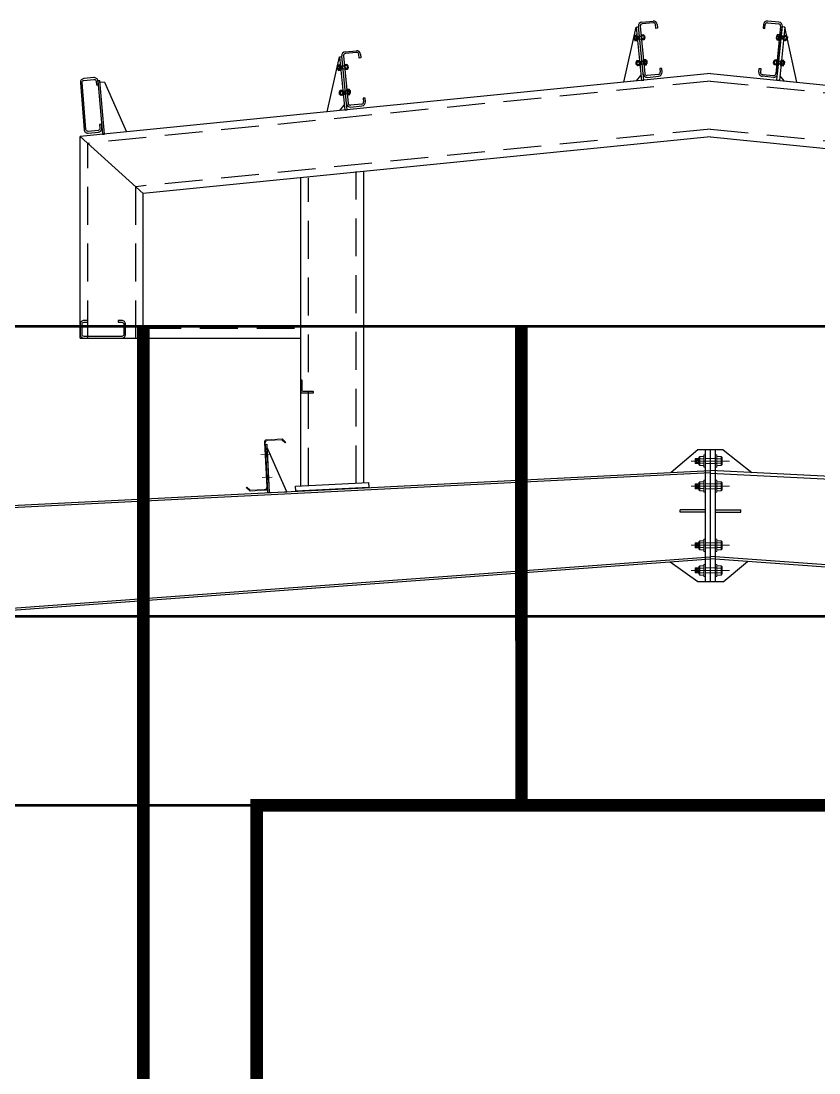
# Model space of a CAD drawing. Extents: x -33967 to 1773478, y -1022458 to -784650.
# Drawn here: x 1546476 to 1549641, y -996760 to -992588 of the extents above; entities that cross this region are included whole.
import ezdxf

# ---------------------------------------------------------------- set-up
doc = ezdxf.new("R2010")
doc.units = 0
doc.header["$LTSCALE"] = 1000
doc.header["$MEASUREMENT"] = 0
doc.linetypes.add('ACAD_ISO02W100', pattern=[15, 12, -3])
doc.linetypes.add('DASHED', pattern=[0.75, 0.5, -0.25])
for name, color, linetype, lineweight in [('6', 253, 'Continuous', 13), ('檩条', 30, 'Continuous', 5), ('螺栓', 15, 'Continuous', 18)]:
    doc.layers.add(name, color=color, linetype=linetype, lineweight=lineweight)
for name, color, linetype in [('BOLT', 251, 'Continuous'), ('G L', 150, 'Continuous'), ('GL', 150, 'Continuous'), ('LT', 27, 'Continuous'), ('Prof', 2, 'Continuous'), ('PZ', 202, 'Continuous'), ('SPACE', 7, 'Continuous'), ('型钢', 6, 'Continuous'), ('檩托板', 7, 'Continuous')]:
    doc.layers.add(name, color=color, linetype=linetype)
pattern_1 = [(84.2751895, (1477656.803, -1159149.347), (6.3385477, -0.63544338), []), (84.2751895, (1477659.972, -1159149.6646), (6.3385477, -0.63544338), [3.18515994, -1.59257997])]
pattern_2 = [(84.2751895, (1477656.803, -1159149.347), (6.3385477, -0.63544338), []), (84.2751895, (1477659.972, -1159149.6646), (6.3385477, -0.63544338), [3.18515994, -1.59257997])]
pattern_3 = [(84.2751895, (1477646.828, -1159248.848), (6.3385477, -0.63544338), []), (84.2751895, (1477649.997, -1159249.166), (6.3385477, -0.63544338), [3.18515994, -1.59257997])]
pattern_4 = [(84.2751895, (1477646.828, -1159248.848), (6.3385477, -0.63544338), []), (84.2751895, (1477649.997, -1159249.166), (6.3385477, -0.63544338), [3.18515994, -1.59257997])]
pattern_5 = [(264.2751895, (1511873.59, -817781.5245), (6.3385477, -0.63544338), []), (264.2751895, (1511876.759, -817781.842), (6.3385477, -0.63544338), [3.18515994, -1.59257997])]
pattern_6 = [(264.2751895, (1511873.59, -817781.5245), (6.3385477, -0.63544338), []), (264.2751895, (1511876.759, -817781.842), (6.3385477, -0.63544338), [3.18515994, -1.59257997])]
pattern_7 = [(264.2751895, (1511863.6147, -817881.026), (6.3385477, -0.63544338), []), (264.2751895, (1511866.784, -817881.3435), (6.3385477, -0.63544338), [3.18515994, -1.59257997])]
pattern_8 = [(264.2751895, (1511863.6147, -817881.026), (6.3385477, -0.63544338), []), (264.2751895, (1511866.784, -817881.3435), (6.3385477, -0.63544338), [3.18515994, -1.59257997])]
pattern_9 = [(84.2751895, (1477656.803, -1159149.347), (6.3385477, -0.63544338), []), (84.2751895, (1477659.972, -1159149.6646), (6.3385477, -0.63544338), [3.18515994, -1.59257997])]
pattern_10 = [(84.2751895, (1477656.803, -1159149.347), (6.3385477, -0.63544338), []), (84.2751895, (1477659.972, -1159149.6646), (6.3385477, -0.63544338), [3.18515994, -1.59257997])]
pattern_11 = [(84.2751895, (1477646.828, -1159248.848), (6.3385477, -0.63544338), []), (84.2751895, (1477649.997, -1159249.166), (6.3385477, -0.63544338), [3.18515994, -1.59257997])]
pattern_12 = [(84.2751895, (1477646.828, -1159248.848), (6.3385477, -0.63544338), []), (84.2751895, (1477649.997, -1159249.166), (6.3385477, -0.63544338), [3.18515994, -1.59257997])]
pattern_13 = [(264.2751895, (1511873.59, -817781.5245), (6.3385477, -0.63544338), []), (264.2751895, (1511876.759, -817781.842), (6.3385477, -0.63544338), [3.18515994, -1.59257997])]
pattern_14 = [(264.2751895, (1511873.59, -817781.5245), (6.3385477, -0.63544338), []), (264.2751895, (1511876.759, -817781.842), (6.3385477, -0.63544338), [3.18515994, -1.59257997])]
pattern_15 = [(264.2751895, (1511863.6147, -817881.026), (6.3385477, -0.63544338), []), (264.2751895, (1511866.784, -817881.3435), (6.3385477, -0.63544338), [3.18515994, -1.59257997])]
pattern_16 = [(264.2751895, (1511863.6147, -817881.026), (6.3385477, -0.63544338), []), (264.2751895, (1511866.784, -817881.3435), (6.3385477, -0.63544338), [3.18515994, -1.59257997])]

# ---------------------------------------------------------------- blocks, each defined once
blk = doc.blocks.new('LT')
at = {"layer": '檩托板', "elevation": 0.3}
for points in [[(1356481.7, 98209.6), (1356487.7, 98210), (1356497.9, 98018.2), (1356491.9, 98017.9)], [(1356488.2, 98200), (1356497.9, 98018.2), (1356567.8, 98021.9)]]:
    blk.add_lwpolyline(points, close=True, dxfattribs=at)
at = {"layer": '檩条', "color": 1, "linetype": 'Continuous'}
for p, q in [((1356503.9, 98171, -1.7), (1356464.1, 98168.9, -1.7)), ((1356508.8, 98079.6, -1.7), (1356468.9, 98077.5, -1.7))]:
    blk.add_line(p, q, dxfattribs=at)
at = {"layer": '檩条', "elevation": -1.7}
blk.add_lwpolyline([(1356481.4, 98214.6, -0.414214), (1356490.9, 98225.1), (1356546.6, 98228.1), (1356560.7, 98215.4), (1356562.7, 98217.6), (1356547.7, 98231.2), (1356487.7, 98228, 0.414214), (1356478.3, 98217.5), (1356487.7, 98040.7, -0.414214), (1356478.2, 98030.2), (1356422.6, 98027.2), (1356408.4, 98040), (1356406.4, 98037.7), (1356421.5, 98024.2), (1356481.4, 98027.4, 0.414214), (1356490.9, 98037.9), (1356481.4, 98214.6)], format="xyb", dxfattribs=at)
at = {"layer": '檩条', "color": 1, "linetype": 'Continuous'}
for points in [[(1356481.5, 98157.6, -1.7), (1356480.2, 98182, -1.7), (1356490.5, 98158, -1.7), (1356489.2, 98182.5, -1.7)], [(1356485, 98090.6, -1.7), (1356486.3, 98066.2, -1.7), (1356494, 98091.1, -1.7), (1356495.3, 98066.7, -1.7)]]:
    blk.add_solid(points, dxfattribs=at)

msp = doc.modelspace()

# ---------------------------------------------------------------- hatches: boundary and pattern name
at = {"layer": '螺栓'}
h = msp.add_hatch(dxfattribs=at)
h.set_pattern_fill('BRASS', color=8, scale=1.0032, angle=90, style=0)
h.set_pattern_definition(pattern_1)
h.paths.add_polyline_path([(1549164.4, -994323), (1549150.6, -994323), (1549150.6, -994343.1), (1549164.4, -994343.1)])
h = msp.add_hatch(dxfattribs=at)
h.set_pattern_fill('BRASS', color=8, scale=1.0032, angle=90, style=0)
h.set_pattern_definition(pattern_2)
h.paths.add_polyline_path([(1549164.4, -994323), (1549150.6, -994323), (1549150.6, -994343.1), (1549164.4, -994343.1)])
h = msp.add_hatch(dxfattribs=at)
h.set_pattern_fill('BRASS', color=8, scale=1.0032, angle=90, style=0)
h.set_pattern_definition(pattern_1)
h.paths.add_polyline_path([(1549164.4, -994323), (1549150.6, -994323), (1549150.6, -994343.1), (1549164.4, -994343.1)])
h = msp.add_hatch(dxfattribs=at)
h.set_pattern_fill('BRASS', color=8, scale=1.0032, angle=90, style=0)
h.set_pattern_definition(pattern_2)
h.paths.add_polyline_path([(1549164.4, -994323), (1549150.6, -994323), (1549150.6, -994343.1), (1549164.4, -994343.1)])
h = msp.add_hatch(dxfattribs=at)
h.set_pattern_fill('BRASS', color=8, scale=1.0032, angle=90, style=0)
h.set_pattern_definition(pattern_9)
h.paths.add_polyline_path([(1549164.4, -994323), (1549150.6, -994323), (1549150.6, -994343.1), (1549164.4, -994343.1)])
h = msp.add_hatch(dxfattribs=at)
h.set_pattern_fill('BRASS', color=8, scale=1.0032, angle=90, style=0)
h.set_pattern_definition(pattern_10)
h.paths.add_polyline_path([(1549164.4, -994323), (1549150.6, -994323), (1549150.6, -994343.1), (1549164.4, -994343.1)])
h = msp.add_hatch(dxfattribs=at)
h.set_pattern_fill('BRASS', color=8, scale=1.0032, angle=90, style=0)
h.set_pattern_definition(pattern_9)
h.paths.add_polyline_path([(1549164.4, -994323), (1549150.6, -994323), (1549150.6, -994343.1), (1549164.4, -994343.1)])
h = msp.add_hatch(dxfattribs=at)
h.set_pattern_fill('BRASS', color=8, scale=1.0032, angle=90, style=0)
h.set_pattern_definition(pattern_10)
h.paths.add_polyline_path([(1549164.4, -994323), (1549150.6, -994323), (1549150.6, -994343.1), (1549164.4, -994343.1)])
h = msp.add_hatch(dxfattribs=at)
h.set_pattern_fill('BRASS', color=8, scale=1.0032, angle=90, style=0)
h.set_pattern_definition(pattern_3)
h.paths.add_polyline_path([(1549164.4, -994423), (1549150.6, -994423), (1549150.6, -994443.1), (1549164.4, -994443.1)])
h = msp.add_hatch(dxfattribs=at)
h.set_pattern_fill('BRASS', color=8, scale=1.0032, angle=90, style=0)
h.set_pattern_definition(pattern_4)
h.paths.add_polyline_path([(1549164.4, -994423), (1549150.6, -994423), (1549150.6, -994443.1), (1549164.4, -994443.1)])
h = msp.add_hatch(dxfattribs=at)
h.set_pattern_fill('BRASS', color=8, scale=1.0032, angle=90, style=0)
h.set_pattern_definition(pattern_3)
h.paths.add_polyline_path([(1549164.4, -994423), (1549150.6, -994423), (1549150.6, -994443.1), (1549164.4, -994443.1)])
h = msp.add_hatch(dxfattribs=at)
h.set_pattern_fill('BRASS', color=8, scale=1.0032, angle=90, style=0)
h.set_pattern_definition(pattern_4)
h.paths.add_polyline_path([(1549164.4, -994423), (1549150.6, -994423), (1549150.6, -994443.1), (1549164.4, -994443.1)])
h = msp.add_hatch(dxfattribs=at)
h.set_pattern_fill('BRASS', color=8, scale=1.0032, angle=90, style=0)
h.set_pattern_definition(pattern_11)
h.paths.add_polyline_path([(1549164.4, -994423), (1549150.6, -994423), (1549150.6, -994443.1), (1549164.4, -994443.1)])
h = msp.add_hatch(dxfattribs=at)
h.set_pattern_fill('BRASS', color=8, scale=1.0032, angle=90, style=0)
h.set_pattern_definition(pattern_12)
h.paths.add_polyline_path([(1549164.4, -994423), (1549150.6, -994423), (1549150.6, -994443.1), (1549164.4, -994443.1)])
h = msp.add_hatch(dxfattribs=at)
h.set_pattern_fill('BRASS', color=8, scale=1.0032, angle=90, style=0)
h.set_pattern_definition(pattern_11)
h.paths.add_polyline_path([(1549164.4, -994423), (1549150.6, -994423), (1549150.6, -994443.1), (1549164.4, -994443.1)])
h = msp.add_hatch(dxfattribs=at)
h.set_pattern_fill('BRASS', color=8, scale=1.0032, angle=90, style=0)
h.set_pattern_definition(pattern_12)
h.paths.add_polyline_path([(1549164.4, -994423), (1549150.6, -994423), (1549150.6, -994443.1), (1549164.4, -994443.1)])
h = msp.add_hatch(dxfattribs=at)
h.set_pattern_fill('BRASS', color=8, scale=1.0032, angle=90, style=0)
h.set_pattern_definition(pattern_5)
h.paths.add_polyline_path([(1549164.4, -994677.2), (1549150.6, -994677.2), (1549150.6, -994657.2), (1549164.4, -994657.2)])
h = msp.add_hatch(dxfattribs=at)
h.set_pattern_fill('BRASS', color=8, scale=1.0032, angle=90, style=0)
h.set_pattern_definition(pattern_6)
h.paths.add_polyline_path([(1549164.4, -994677.2), (1549150.6, -994677.2), (1549150.6, -994657.2), (1549164.4, -994657.2)])
h = msp.add_hatch(dxfattribs=at)
h.set_pattern_fill('BRASS', color=8, scale=1.0032, angle=90, style=0)
h.set_pattern_definition(pattern_5)
h.paths.add_polyline_path([(1549164.4, -994677.2), (1549150.6, -994677.2), (1549150.6, -994657.2), (1549164.4, -994657.2)])
h = msp.add_hatch(dxfattribs=at)
h.set_pattern_fill('BRASS', color=8, scale=1.0032, angle=90, style=0)
h.set_pattern_definition(pattern_6)
h.paths.add_polyline_path([(1549164.4, -994677.2), (1549150.6, -994677.2), (1549150.6, -994657.2), (1549164.4, -994657.2)])
h = msp.add_hatch(dxfattribs=at)
h.set_pattern_fill('BRASS', color=8, scale=1.0032, angle=90, style=0)
h.set_pattern_definition(pattern_13)
h.paths.add_polyline_path([(1549164.4, -994677.2), (1549150.6, -994677.2), (1549150.6, -994657.2), (1549164.4, -994657.2)])
h = msp.add_hatch(dxfattribs=at)
h.set_pattern_fill('BRASS', color=8, scale=1.0032, angle=90, style=0)
h.set_pattern_definition(pattern_14)
h.paths.add_polyline_path([(1549164.4, -994677.2), (1549150.6, -994677.2), (1549150.6, -994657.2), (1549164.4, -994657.2)])
h = msp.add_hatch(dxfattribs=at)
h.set_pattern_fill('BRASS', color=8, scale=1.0032, angle=90, style=0)
h.set_pattern_definition(pattern_13)
h.paths.add_polyline_path([(1549164.4, -994677.2), (1549150.6, -994677.2), (1549150.6, -994657.2), (1549164.4, -994657.2)])
h = msp.add_hatch(dxfattribs=at)
h.set_pattern_fill('BRASS', color=8, scale=1.0032, angle=90, style=0)
h.set_pattern_definition(pattern_14)
h.paths.add_polyline_path([(1549164.4, -994677.2), (1549150.6, -994677.2), (1549150.6, -994657.2), (1549164.4, -994657.2)])
h = msp.add_hatch(dxfattribs=at)
h.set_pattern_fill('BRASS', color=8, scale=1.0032, angle=90, style=0)
h.set_pattern_definition(pattern_7)
h.paths.add_polyline_path([(1549164.4, -994777.2), (1549150.6, -994777.2), (1549150.6, -994757.2), (1549164.4, -994757.2)])
h = msp.add_hatch(dxfattribs=at)
h.set_pattern_fill('BRASS', color=8, scale=1.0032, angle=90, style=0)
h.set_pattern_definition(pattern_8)
h.paths.add_polyline_path([(1549164.4, -994777.2), (1549150.6, -994777.2), (1549150.6, -994757.2), (1549164.4, -994757.2)])
h = msp.add_hatch(dxfattribs=at)
h.set_pattern_fill('BRASS', color=8, scale=1.0032, angle=90, style=0)
h.set_pattern_definition(pattern_7)
h.paths.add_polyline_path([(1549164.4, -994777.2), (1549150.6, -994777.2), (1549150.6, -994757.2), (1549164.4, -994757.2)])
h = msp.add_hatch(dxfattribs=at)
h.set_pattern_fill('BRASS', color=8, scale=1.0032, angle=90, style=0)
h.set_pattern_definition(pattern_8)
h.paths.add_polyline_path([(1549164.4, -994777.2), (1549150.6, -994777.2), (1549150.6, -994757.2), (1549164.4, -994757.2)])
h = msp.add_hatch(dxfattribs=at)
h.set_pattern_fill('BRASS', color=8, scale=1.0032, angle=90, style=0)
h.set_pattern_definition(pattern_15)
h.paths.add_polyline_path([(1549164.4, -994777.2), (1549150.6, -994777.2), (1549150.6, -994757.2), (1549164.4, -994757.2)])
h = msp.add_hatch(dxfattribs=at)
h.set_pattern_fill('BRASS', color=8, scale=1.0032, angle=90, style=0)
h.set_pattern_definition(pattern_16)
h.paths.add_polyline_path([(1549164.4, -994777.2), (1549150.6, -994777.2), (1549150.6, -994757.2), (1549164.4, -994757.2)])
h = msp.add_hatch(dxfattribs=at)
h.set_pattern_fill('BRASS', color=8, scale=1.0032, angle=90, style=0)
h.set_pattern_definition(pattern_15)
h.paths.add_polyline_path([(1549164.4, -994777.2), (1549150.6, -994777.2), (1549150.6, -994757.2), (1549164.4, -994757.2)])
h = msp.add_hatch(dxfattribs=at)
h.set_pattern_fill('BRASS', color=8, scale=1.0032, angle=90, style=0)
h.set_pattern_definition(pattern_16)
h.paths.add_polyline_path([(1549164.4, -994777.2), (1549150.6, -994777.2), (1549150.6, -994757.2), (1549164.4, -994757.2)])

# ---------------------------------------------------------------- linework, layer by layer
at = {"color": 6, "const_width": 50}
for points in [[(1546960.9, -993804.4), (1546961.9, -1002608.6)], [(1548460.9, -993804.2), (1548461.2, -995698.9)]]:
    msp.add_lwpolyline(points, dxfattribs=at)
msp.add_lwpolyline([(1551010.7, -995698.9), (1547410.7, -995698.9), (1547410.7, -996898.9), (1551010.7, -996898.9)], close=True, dxfattribs=at)
at = {"layer": '6', "color": 8, "linetype": 'ACAD_ISO02W100', "ltscale": 2}
for p, q in [((1549286.9, -994333.1), (1549134.5, -994333.1)), ((1549286.9, -994333.1), (1549134.5, -994333.1)), ((1549286.9, -994433.1), (1549134.5, -994433.1)), ((1549286.9, -994433.1), (1549134.5, -994433.1)), ((1549286.9, -994667.2), (1549134.5, -994667.2)), ((1549286.9, -994667.2), (1549134.5, -994667.2)), ((1549286.9, -994767.2), (1549134.5, -994767.2)), ((1549286.9, -994767.2), (1549134.5, -994767.2))]:
    msp.add_line(p, q, dxfattribs=at)
at = {"layer": 'BOLT'}
for p, q in [((1548905.6, -992650.6), (1548923.6, -992648.8)), ((1548905.6, -992650.6), (1548906.7, -992661.5)), ((1548905.6, -992650.9), (1548905.6, -992650.6)), ((1548906.7, -992661.5), (1548924.7, -992659.7)), ((1548916.7, -992644.6), (1548909.3, -992645.3)), ((1548909.3, -992645.3), (1548911.4, -992666)), ((1548909.8, -992650.5), (1548917.2, -992649.7)), ((1548910.9, -992660.8), (1548918.2, -992660.1)), ((1548911.4, -992666), (1548918.8, -992665.2)), ((1548916.7, -992644.5), (1548919.2, -992644.2)), ((1548918.8, -992665.3), (1548916.7, -992644.5)), ((1548918.8, -992665.3), (1548921.3, -992665.1)), ((1548919.2, -992644.2), (1548921.3, -992665.1)), ((1548919.6, -992648.7), (1548923.6, -992648.3)), ((1548919.6, -992648.7), (1548919.6, -992649)), ((1548919.6, -992648.9), (1548919.6, -992648.7)), ((1548920.8, -992660.6), (1548924.8, -992660.2)), ((1548921.3, -992665.1), (1548921.2, -992664.8)), ((1548923.6, -992648.3), (1548938.6, -992646.8)), ((1548923.6, -992648.8), (1548938.6, -992647.3)), ((1548924.8, -992660.2), (1548923.6, -992648.3)), ((1548924.7, -992659.7), (1548939.7, -992658.2)), ((1548924.8, -992660.2), (1548939.8, -992658.7)), ((1548924.8, -992660.2), (1548924.8, -992659.9)), ((1548924.8, -992660.1), (1548924.8, -992660.2)), ((1548938.1, -992642.3), (1548935.6, -992642.6)), ((1548935.6, -992642.6), (1548937.7, -992663.5)), ((1548936.1, -992647.2), (1548936.1, -992647)), ((1548936.1, -992647), (1548936.1, -992647.3)), ((1548940.2, -992663.2), (1548937.7, -992663.5)), ((1548937.7, -992663.5), (1548937.7, -992663.2)), ((1548938.1, -992642.4), (1548945.5, -992641.7)), ((1548940.2, -992663.2), (1548938.1, -992642.3)), ((1548949.1, -992646.5), (1548938.7, -992647.6)), ((1548950.2, -992656.9), (1548939.7, -992657.9)), ((1548947.6, -992662.4), (1548940.2, -992663.1)), ((1548945.5, -992641.7), (1548947.6, -992662.4)), ((1548949.1, -992646.5), (1548949.1, -992646.5)), ((1548949.1, -992646.5), (1548950.2, -992656.9)), ((1549472.2, -992646.5), (1549471.2, -992656.9)), ((1549471.2, -992656.9), (1549481.7, -992657.9)), ((1549472.2, -992646.5), (1549482.7, -992647.6)), ((1549472.2, -992646.5), (1549472.2, -992646.5)), ((1549475.9, -992641.7), (1549473.8, -992662.4)), ((1549473.8, -992662.4), (1549481.2, -992663.1)), ((1549483.2, -992642.4), (1549475.9, -992641.7)), ((1549481.2, -992663.2), (1549483.3, -992642.3)), ((1549481.2, -992663.2), (1549483.7, -992663.5)), ((1549496.6, -992660.2), (1549481.6, -992658.7)), ((1549496.6, -992659.7), (1549481.7, -992658.2)), ((1549497.8, -992648.3), (1549482.8, -992646.8)), ((1549497.7, -992648.8), (1549482.8, -992647.3)), ((1549483.3, -992642.3), (1549485.7, -992642.6)), ((1549485.7, -992642.6), (1549483.7, -992663.5)), ((1549483.7, -992663.5), (1549483.7, -992663.2)), ((1549485.3, -992647.2), (1549485.3, -992647)), ((1549485.3, -992647), (1549485.3, -992647.3)), ((1549496.6, -992660.2), (1549497.8, -992648.3)), ((1549514.7, -992661.5), (1549496.6, -992659.7)), ((1549496.6, -992660.2), (1549496.6, -992659.9)), ((1549496.6, -992660.1), (1549496.6, -992660.2)), ((1549500.6, -992660.6), (1549496.6, -992660.2)), ((1549515.8, -992650.6), (1549497.7, -992648.8)), ((1549501.8, -992648.7), (1549497.8, -992648.3)), ((1549502.2, -992644.2), (1549500.1, -992665.1)), ((1549500.1, -992665.1), (1549500.1, -992664.8)), ((1549502.6, -992665.3), (1549500.1, -992665.1)), ((1549501.8, -992648.7), (1549501.7, -992649)), ((1549501.7, -992648.9), (1549501.8, -992648.7)), ((1549504.7, -992644.5), (1549502.2, -992644.2)), ((1549502.6, -992665.3), (1549504.7, -992644.5)), ((1549510, -992666), (1549502.6, -992665.2)), ((1549510.5, -992660.8), (1549503.1, -992660.1)), ((1549511.6, -992650.5), (1549504.2, -992649.7)), ((1549504.7, -992644.6), (1549512.1, -992645.3)), ((1549512.1, -992645.3), (1549510, -992666)), ((1549515.8, -992650.6), (1549514.7, -992661.5)), ((1549515.7, -992650.9), (1549515.8, -992650.6)), ((1548915.6, -992750.1), (1548933.6, -992748.3)), ((1548916.7, -992761), (1548915.6, -992750.1)), ((1548919.3, -992744.8), (1548926.6, -992744.1)), ((1548921.3, -992765.5), (1548919.3, -992744.8)), ((1548919.8, -992750), (1548927.2, -992749.2)), ((1548926.6, -992744), (1548929.1, -992743.7)), ((1548926.6, -992744), (1548928.7, -992764.9)), ((1548931.2, -992764.6), (1548929.1, -992743.7)), ((1548929.1, -992743.7), (1548929.1, -992744)), ((1548929.6, -992748.2), (1548933.5, -992747.8)), ((1548933.5, -992747.8), (1548948.5, -992746.3)), ((1548933.6, -992748), (1548933.5, -992747.8)), ((1548933.5, -992747.8), (1548933.6, -992748.1)), ((1548933.5, -992747.8), (1548934.7, -992759.7)), ((1548933.6, -992748.3), (1548948.6, -992746.8)), ((1548948.1, -992741.8), (1548945.6, -992742.1)), ((1548945.6, -992742.1), (1548945.6, -992742.3)), ((1548947.7, -992763), (1548945.6, -992742.1)), ((1548955.5, -992741.2), (1548948.1, -992741.9)), ((1548948.1, -992741.8), (1548950.2, -992762.7)), ((1548959.1, -992746), (1548948.6, -992747.1)), ((1548957.5, -992761.9), (1548955.5, -992741.2)), ((1548960.1, -992756.4), (1548959.1, -992746)), ((1549461.2, -992756.4), (1549462.3, -992746)), ((1549462.3, -992746), (1549472.8, -992747.1)), ((1549463.8, -992761.9), (1549465.9, -992741.2)), ((1549465.9, -992741.2), (1549473.3, -992741.9)), ((1549473.3, -992741.8), (1549471.2, -992762.7)), ((1549487.8, -992748.3), (1549472.8, -992746.8)), ((1549487.8, -992747.8), (1549472.9, -992746.3)), ((1549473.3, -992741.8), (1549475.8, -992742.1)), ((1549473.7, -992763), (1549475.8, -992742.1)), ((1549475.8, -992742.1), (1549475.8, -992742.3)), ((1549487.8, -992747.8), (1549486.6, -992759.7)), ((1549491.8, -992748.2), (1549487.8, -992747.8)), ((1549487.8, -992748), (1549487.8, -992747.8)), ((1549487.8, -992747.8), (1549487.8, -992748.1)), ((1549505.8, -992750.1), (1549487.8, -992748.3)), ((1549490.2, -992764.6), (1549492.3, -992743.7)), ((1549492.3, -992743.7), (1549492.2, -992744)), ((1549494.7, -992744), (1549492.3, -992743.7)), ((1549494.7, -992744), (1549492.7, -992764.9)), ((1549501.6, -992750), (1549494.2, -992749.2)), ((1549502.1, -992744.8), (1549494.7, -992744.1)), ((1549500.1, -992765.5), (1549502.1, -992744.8)), ((1549504.7, -992761), (1549505.8, -992750.1)), ((1547728.7, -992768.3), (1547746.7, -992766.5)), ((1547728.7, -992768.3), (1547729.8, -992779.2)), ((1547728.7, -992768.6), (1547728.7, -992768.3)), ((1547729.8, -992779.2), (1547747.8, -992777.4)), ((1547739.8, -992762.3), (1547732.4, -992763)), ((1547732.4, -992763), (1547734.5, -992783.7)), ((1547732.9, -992768.2), (1547740.3, -992767.4)), ((1547733.9, -992778.5), (1547741.3, -992777.8)), ((1547734.5, -992783.7), (1547741.8, -992782.9)), ((1547739.8, -992762.1), (1547742.3, -992761.9)), ((1547741.9, -992783), (1547739.8, -992762.1)), ((1547741.9, -992783), (1547744.3, -992782.8)), ((1547742.3, -992761.9), (1547744.3, -992782.8)), ((1547742.7, -992766.4), (1547746.7, -992766)), ((1547742.7, -992766.4), (1547742.7, -992766.7)), ((1547742.7, -992766.5), (1547742.7, -992766.4)), ((1547743.9, -992778.3), (1547747.9, -992777.9)), ((1547744.3, -992782.8), (1547744.3, -992782.5)), ((1547746.7, -992766), (1547761.7, -992764.5)), ((1547746.7, -992766.5), (1547761.7, -992765)), ((1547747.9, -992777.9), (1547746.7, -992766)), ((1547747.8, -992777.4), (1547762.8, -992775.9)), ((1547747.9, -992777.9), (1547747.8, -992777.6)), ((1547747.9, -992777.9), (1547762.8, -992776.4)), ((1547747.9, -992777.7), (1547747.9, -992777.9)), ((1547761.2, -992760), (1547758.7, -992760.2)), ((1547758.7, -992760.2), (1547760.8, -992781.1)), ((1547759.2, -992764.9), (1547759.2, -992764.7)), ((1547759.2, -992764.7), (1547759.2, -992765)), ((1547763.3, -992780.9), (1547760.8, -992781.1)), ((1547760.8, -992781.1), (1547760.8, -992780.9)), ((1547761.2, -992760.1), (1547768.6, -992759.4)), ((1547763.3, -992780.9), (1547761.2, -992760)), ((1547772.2, -992764.2), (1547761.7, -992765.3)), ((1547773.3, -992774.6), (1547762.8, -992775.6)), ((1547770.7, -992780.1), (1547763.3, -992780.8)), ((1547768.6, -992759.4), (1547770.7, -992780.1)), ((1547772.2, -992764.2), (1547772.2, -992764.2)), ((1547772.2, -992764.2), (1547773.3, -992774.6)), ((1548916.6, -992760.8), (1548916.7, -992761)), ((1548916.7, -992761), (1548934.7, -992759.2)), ((1548920.8, -992760.3), (1548928.2, -992759.6)), ((1548928.7, -992764.7), (1548921.3, -992765.5)), ((1548928.7, -992764.9), (1548931.2, -992764.6)), ((1548930.8, -992760.1), (1548930.7, -992759.8)), ((1548930.7, -992760), (1548930.8, -992760.1)), ((1548930.8, -992760.1), (1548934.7, -992759.7)), ((1548934.7, -992759.2), (1548949.7, -992757.7)), ((1548934.7, -992759.7), (1548949.7, -992758.2)), ((1548947.2, -992758.5), (1548947.2, -992758.2)), ((1548947.2, -992758.3), (1548947.2, -992758.5)), ((1548950.2, -992762.7), (1548947.7, -992763)), ((1548960.1, -992756.4), (1548949.6, -992757.4)), ((1548950.2, -992762.6), (1548957.5, -992761.9)), ((1548960.1, -992756.4), (1548960.1, -992756.4)), ((1549461.2, -992756.4), (1549461.2, -992756.4)), ((1549461.2, -992756.4), (1549471.7, -992757.4)), ((1549471.2, -992762.6), (1549463.8, -992761.9)), ((1549471.2, -992762.7), (1549473.7, -992763)), ((1549486.7, -992759.2), (1549471.7, -992757.7)), ((1549486.6, -992759.7), (1549471.7, -992758.2)), ((1549474.2, -992758.5), (1549474.2, -992758.2)), ((1549474.2, -992758.3), (1549474.2, -992758.5)), ((1549490.6, -992760.1), (1549486.6, -992759.7)), ((1549504.7, -992761), (1549486.7, -992759.2)), ((1549492.7, -992764.9), (1549490.2, -992764.6)), ((1549490.6, -992760.1), (1549490.6, -992759.8)), ((1549490.6, -992760), (1549490.6, -992760.1)), ((1549492.7, -992764.7), (1549500.1, -992765.5)), ((1549500.6, -992760.3), (1549493.2, -992759.6)), ((1549504.7, -992760.8), (1549504.7, -992761)), ((1547738.7, -992867.8), (1547756.7, -992866)), ((1547739.7, -992878.7), (1547738.7, -992867.8)), ((1547739.7, -992878.7), (1547757.8, -992876.9)), ((1547739.7, -992878.4), (1547739.7, -992878.7)), ((1547742.3, -992862.5), (1547749.7, -992861.8)), ((1547744.4, -992883.2), (1547742.3, -992862.5)), ((1547742.9, -992867.7), (1547750.2, -992866.9)), ((1547743.9, -992878), (1547751.3, -992877.3)), ((1547749.7, -992861.6), (1547752.2, -992861.4)), ((1547749.7, -992861.6), (1547751.8, -992882.5)), ((1547754.3, -992882.3), (1547752.2, -992861.4)), ((1547752.2, -992861.4), (1547752.2, -992861.7)), ((1547752.7, -992865.9), (1547756.6, -992865.5)), ((1547753.8, -992877.8), (1547757.8, -992877.4)), ((1547753.8, -992877.8), (1547753.8, -992877.5)), ((1547753.8, -992877.7), (1547753.8, -992877.8)), ((1547756.6, -992865.5), (1547771.6, -992864)), ((1547756.6, -992865.6), (1547756.6, -992865.5)), ((1547756.6, -992865.5), (1547756.7, -992865.8)), ((1547756.6, -992865.5), (1547757.8, -992877.4)), ((1547756.7, -992866), (1547771.7, -992864.5)), ((1547757.8, -992876.9), (1547772.8, -992875.4)), ((1547757.8, -992877.4), (1547772.8, -992875.9)), ((1547771.2, -992859.5), (1547768.7, -992859.8)), ((1547768.7, -992859.8), (1547768.7, -992860)), ((1547770.8, -992880.6), (1547768.7, -992859.8)), ((1547770.3, -992876.2), (1547770.3, -992875.9)), ((1547770.3, -992876), (1547770.3, -992876.2)), ((1547773.2, -992880.4), (1547770.8, -992880.6)), ((1547778.5, -992858.9), (1547771.2, -992859.6)), ((1547771.2, -992859.5), (1547773.2, -992880.4)), ((1547782.2, -992863.7), (1547771.7, -992864.8)), ((1547783.2, -992874.1), (1547772.7, -992875.1)), ((1547773.2, -992880.3), (1547780.6, -992879.6)), ((1547780.6, -992879.6), (1547778.5, -992858.9)), ((1547783.2, -992874.1), (1547782.2, -992863.7)), ((1547783.2, -992874.1), (1547783.2, -992874.1)), ((1547751.8, -992882.4), (1547744.4, -992883.2)), ((1547751.8, -992882.5), (1547754.3, -992882.3)), ((1549149.6, -994340), (1549149.6, -994339.8)), ((1549149.6, -994339.9), (1549149.6, -994340))]:
    msp.add_line(p, q, dxfattribs=at)
for centre, start, end in [((1548915.3, -992649.1), 133.226, 190.5385), ((1548916.5, -992661), 180.8827, 238.1952), ((1548940.4, -992646.6), 0.8827, 58.1952), ((1548941.6, -992658.5), 313.226, 10.5385), ((1549479.8, -992658.5), 169.4615, 226.774), ((1549481, -992646.6), 121.8048, 179.1173), ((1549504.9, -992661), 301.8048, 359.1173), ((1549506.1, -992649.1), 349.4615, 46.774), ((1548925.2, -992748.7), 133.226, 190.5385), ((1548950.4, -992746.1), 0.8827, 58.1952), ((1549471, -992746.1), 121.8048, 179.1173), ((1549496.1, -992748.7), 349.4615, 46.774), ((1547738.4, -992766.8), 133.226, 190.5385), ((1547739.6, -992778.7), 180.8827, 238.1952), ((1547763.5, -992764.3), 0.8827, 58.1952), ((1547764.7, -992776.2), 313.226, 10.5385), ((1548926.4, -992760.5), 180.8827, 238.1952), ((1548951.6, -992758), 313.226, 10.5385), ((1549469.8, -992758), 169.4615, 226.774), ((1549495, -992760.5), 301.8048, 359.1173), ((1547748.3, -992866.3), 133.226, 190.5385), ((1547749.5, -992878.2), 180.8827, 238.1952), ((1547773.5, -992863.8), 0.8827, 58.1952), ((1547774.6, -992875.7), 313.226, 10.5385)]:
    msp.add_arc(centre, 5.58, start, end, dxfattribs=at)
at = {"layer": 'G L', "color": 8}
for points in [[(1540680.7, -994797.4), (1549210.7, -994370.9)], [(1540680.7, -994805.4), (1549210.7, -994378.9)], [(1558460.7, -994833.4), (1549210.7, -994370.9)], [(1549210.7, -994380.9), (1558460.7, -994843.4), (1567460.7, -994393.4)], [(1540680.7, -995339.4), (1549210.7, -994713.4)], [(1558035.8, -995347.7), (1549210.7, -994711.4)], [(1540680.7, -995347.5), (1549210.7, -994721.4)], [(1558035.8, -995357.8), (1549210.7, -994721.4)]]:
    msp.add_lwpolyline(points, dxfattribs=at)
at = {"layer": 'GL', "color": 8}
for p, q in [((1549160.7, -994288.1), (1549054.3, -994378.1)), ((1549260.7, -994288.1), (1549160.7, -994288.1)), ((1549190.7, -994812.2), (1549190.7, -994288.1)), ((1549210.7, -994812.2), (1549210.7, -994288.1)), ((1549230.7, -994812.2), (1549230.7, -994288.1)), ((1549260.7, -994288.1), (1549375.2, -994378.1)), ((1549090.7, -994536.6), (1549090.7, -994526.6)), ((1549190.7, -994526.6), (1549090.7, -994526.6)), ((1549090.7, -994536.6), (1549090.7, -994526.6)), ((1549190.7, -994526.6), (1549090.7, -994526.6)), ((1549190.7, -994536.6), (1549090.7, -994536.6)), ((1549190.7, -994536.6), (1549090.7, -994536.6)), ((1549230.7, -994526.6), (1549330.7, -994526.6)), ((1549230.7, -994526.6), (1549330.7, -994526.6)), ((1549230.7, -994536.6), (1549330.7, -994536.6)), ((1549230.7, -994536.6), (1549330.7, -994536.6)), ((1549330.7, -994536.6), (1549330.7, -994526.6)), ((1549330.7, -994536.6), (1549330.7, -994526.6)), ((1549160.7, -994812.2), (1549051.6, -994734)), ((1549260.7, -994812.2), (1549357.9, -994732)), ((1549260.7, -994812.2), (1549160.7, -994812.2))]:
    msp.add_line(p, q, dxfattribs=at)
at = {"layer": 'LT', "linetype": 'ByBlock', "const_width": 10}
for points in [[(1540000.4, -993798.9), (1594920.5, -993798.9)], [(1540000.7, -994948.9), (1594920.5, -994948.9)], [(1540000.7, -995698.9), (1594920.5, -995698.9)]]:
    msp.add_lwpolyline(points, dxfattribs=at)
at = {"layer": 'Prof'}
for p, q in [((1548938.7, -992592.5), (1548983.4, -992588)), ((1549482.7, -992592.5), (1549437.9, -992588)), ((1548944.1, -992798), (1548925.2, -992608.9)), ((1548932.2, -992608.2), (1548951.1, -992797.3)), ((1548984.1, -992595), (1548939.4, -992599.5)), ((1548994.4, -992617.1), (1548992.9, -992602.2)), ((1549001.4, -992616.4), (1548994.4, -992617.1)), ((1548999.9, -992601.5), (1549001.4, -992616.4)), ((1549421.5, -992601.5), (1549420, -992616.4)), ((1549420, -992616.4), (1549427, -992617.1)), ((1549427, -992617.1), (1549428.5, -992602.2)), ((1549437.2, -992595), (1549482, -992599.5)), ((1549489.2, -992608.2), (1549470.3, -992797.3)), ((1549477.2, -992798), (1549496.1, -992608.9)), ((1547761.8, -992710.2), (1547806.5, -992705.7)), ((1547807.2, -992712.7), (1547762.5, -992717.2)), ((1547767.2, -992915.7), (1547748.3, -992726.6)), ((1547755.3, -992725.9), (1547774.2, -992915)), ((1547817.5, -992734.8), (1547816, -992719.9)), ((1547824.4, -992734.1), (1547817.5, -992734.8)), ((1547822.9, -992719.2), (1547824.4, -992734.1)), ((1549017.3, -992775.6), (1549010.3, -992776.3)), ((1549010.3, -992776.3), (1549011.8, -992791.2)), ((1549018.8, -992790.5), (1549017.3, -992775.6)), ((1549402.6, -992790.5), (1549404.1, -992775.6)), ((1549404.1, -992775.6), (1549411.1, -992776.3)), ((1549411.1, -992776.3), (1549409.6, -992791.2)), ((1549004.6, -992800), (1548959.9, -992804.5)), ((1548960.6, -992811.4), (1549005.3, -992806.9)), ((1549460.8, -992811.4), (1549416, -992806.9)), ((1549416.7, -992800), (1549461.5, -992804.5)), ((1547827.7, -992917.7), (1547782.9, -992922.1)), ((1547840.4, -992893.3), (1547833.4, -992894)), ((1547833.4, -992894), (1547834.9, -992908.9)), ((1547841.9, -992908.2), (1547840.4, -992893.3)), ((1547783.6, -992929.1), (1547828.4, -992924.6))]:
    msp.add_line(p, q, dxfattribs=at)
for points in [[(1546787.4, -992997.9), (1546788.9, -993012.9, -0.414214), (1546781.8, -993021.6), (1546742, -993025.6, -0.414214), (1546733.2, -993018.4), (1546718.3, -992832, -0.414214), (1546725.4, -992823.2), (1546765.3, -992819.2, -0.414214), (1546774, -992826.4), (1546775.5, -992841.3), (1546782.5, -992840.6), (1546781, -992825.7, 0.414214), (1546764.6, -992812.3), (1546724.8, -992816.2, 0.414214), (1546711.3, -992832.6), (1546726.2, -993019.1, 0.414214), (1546742.7, -993032.6), (1546782.5, -993028.6, 0.414214), (1546795.9, -993012.2), (1546794.4, -992997.2)], [(1546860.7, -993782.9), (1546875.7, -993782.9, -0.414214), (1546883.7, -993790.9), (1546883.7, -993830.9, -0.414214), (1546875.7, -993838.9), (1546725.7, -993838.9, -0.414214), (1546717.7, -993830.9), (1546717.7, -993790.9, -0.414214), (1546725.7, -993782.9), (1546740.7, -993782.9), (1546740.7, -993775.9), (1546725.7, -993775.9, 0.414214), (1546710.7, -993790.9), (1546710.7, -993830.9, 0.414214), (1546725.7, -993845.9), (1546875.7, -993845.9, 0.414214), (1546890.7, -993830.9), (1546890.7, -993790.9, 0.414214), (1546875.7, -993775.9), (1546860.7, -993775.9)]]:
    msp.add_lwpolyline(points, format="xyb", close=True, dxfattribs=at)
for centre, radius, start, end in [((1548984.9, -992603), 15, 5.7106, 95.7106), ((1549436.4, -992603), 15, 84.2894, 174.2894), ((1548940.2, -992607.4), 15, 95.7106, 185.7106), ((1548940.2, -992607.4), 8, 95.7106, 185.7106), ((1548984.9, -992603), 8, 5.7106, 95.7106), ((1549436.4, -992603), 8, 84.2894, 174.2894), ((1549481.2, -992607.4), 8, 354.2894, 84.2894), ((1549481.2, -992607.4), 15, 354.2894, 84.2894), ((1547763.2, -992725.1), 15, 95.7106, 185.7106), ((1547808, -992720.6), 15, 5.7106, 95.7106), ((1547808, -992720.6), 8, 5.7106, 95.7106), ((1547763.2, -992725.1), 8, 95.7106, 185.7106), ((1548959.1, -992796.5), 8, 185.7106, 275.7106), ((1549003.8, -992792), 8, 275.7106, 5.7106), ((1549003.8, -992792), 15, 275.7106, 5.7106), ((1549417.5, -992792), 15, 174.2894, 264.2894), ((1549417.5, -992792), 8, 174.2894, 264.2894), ((1549462.3, -992796.5), 8, 264.2894, 354.2894), ((1548959.1, -992796.5), 15, 185.7106, 275.7106), ((1549462.3, -992796.5), 15, 264.2894, 354.2894), ((1547782.2, -992914.2), 15, 185.7106, 275.7106), ((1547782.2, -992914.2), 8, 185.7106, 275.7106), ((1547826.9, -992909.7), 8, 275.7106, 5.7106), ((1547826.9, -992909.7), 15, 275.7106, 5.7106)]:
    msp.add_arc(centre, radius, start, end, dxfattribs=at)
at = {"layer": 'PZ'}
for p, q in [((1548867.4, -992830.3), (1548915.9, -992612)), ((1548915.9, -992612), (1548925.4, -992611)), ((1548915.9, -992612), (1548937.1, -992823.3)), ((1548946.6, -992822.3), (1548925.4, -992611)), ((1549474.8, -992822.3), (1549495.9, -992611)), ((1549505.4, -992612), (1549484.3, -992823.3)), ((1549505.4, -992612), (1549495.9, -992611)), ((1549554, -992830.3), (1549505.4, -992612)), ((1547690.5, -992947.9), (1547739, -992729.7)), ((1547739, -992729.7), (1547748.5, -992728.7)), ((1547739, -992729.7), (1547760.2, -992941)), ((1547769.7, -992940), (1547748.5, -992728.7)), ((1546806.6, -992829.9), (1546789.6, -992831.6)), ((1546806.6, -992829.9), (1546893.6, -993027.6)), ((1548917.9, -992825.2), (1548867.4, -992830.3)), ((1548917.9, -992825.2), (1548935.1, -992803.5)), ((1548937.1, -992823.3), (1548946.6, -992822.3)), ((1549484.3, -992823.3), (1549474.8, -992822.3)), ((1549503.5, -992825.2), (1549486.3, -992803.5)), ((1549503.5, -992825.2), (1549554, -992830.3)), ((1547741, -992942.9), (1547758.2, -992921.2)), ((1547741, -992942.9), (1547690.5, -992947.9)), ((1547760.2, -992941), (1547769.7, -992940))]:
    msp.add_line(p, q, dxfattribs=at)
for points in [[(1546781, -992825.7), (1546798.4, -993037.2), (1546806.3, -993036.4), (1546788.9, -992824.9)], [(1547853.8, -994418.8), (1547855.4, -994438.7), (1547565.9, -994453.2), (1547564.3, -994433.2)]]:
    msp.add_lwpolyline(points, close=True, dxfattribs=at)
at = {"layer": '型钢', "color": 8}
for p, q in [((1549210.7, -992795.9), (1546710.7, -993045.9)), ((1549210.7, -992795.9), (1551710.7, -993045.9)), ((1546960.7, -993272.2), (1546710.7, -993045.9)), ((1546710.7, -993845.9), (1546710.7, -993045.9)), ((1549210.7, -993047.2), (1546960.7, -993272.2)), ((1549210.7, -993047.2), (1551460.7, -993272.2)), ((1547585.7, -994432.2), (1547585.7, -993209.7)), ((1547835.7, -994419.7), (1547835.7, -993184.7)), ((1546960.7, -993845.9), (1546960.7, -993272.2)), ((1546960.7, -993795.9), (1547585.7, -993795.9)), ((1546710.7, -993845.9), (1546960.7, -993845.9)), ((1546960.7, -993845.9), (1547585.7, -993845.9))]:
    msp.add_line(p, q, dxfattribs=at)
at = {"layer": '型钢', "color": 8, "linetype": 'DASHED', "ltscale": 0.3}
for p, q in [((1549210.7, -992826.1), (1546740.7, -993073.1)), ((1549210.7, -992826.1), (1551680.7, -993073.1)), ((1549210.7, -993017), (1546930.7, -993245)), ((1549210.7, -993017), (1551490.7, -993245)), ((1546740.7, -993845.9), (1546740.7, -993073.1)), ((1547615.7, -994430.7), (1547615.7, -993209.7)), ((1547805.7, -994421.2), (1547805.7, -993184.7)), ((1546930.7, -993845.9), (1546930.7, -993245)), ((1546960.7, -993805.9), (1547585.7, -993805.9))]:
    msp.add_line(p, q, dxfattribs=at)
at = {"layer": '型钢', "color": 8}
msp.add_lwpolyline([(1547585.7, -994062.4), (1547635.7, -994062.4), (1547635.7, -994059, 0.414214), (1547634, -994057.4), (1547596.2, -994057.4, -0.414214), (1547590.7, -994051.9), (1547590.7, -994014, 0.414214), (1547589, -994012.4), (1547585.7, -994012.4)], format="xyb", close=True, dxfattribs=at)
at = {"layer": '螺栓', "color": 8}
for p, q in [((1549168.6, -994351.1), (1549168.6, -994315)), ((1549168.6, -994351.1), (1549168.6, -994315)), ((1549168.6, -994324), (1549184.7, -994324)), ((1549168.6, -994324), (1549184.7, -994324)), ((1549236.7, -994323), (1549190.7, -994323)), ((1549236.7, -994323), (1549190.7, -994323)), ((1549230.7, -994309), (1549236.7, -994309)), ((1549230.7, -994309), (1549236.7, -994309)), ((1549230.7, -994309), (1549236.7, -994309)), ((1549230.7, -994309), (1549236.7, -994309)), ((1549230.7, -994309), (1549236.7, -994309)), ((1549230.7, -994309), (1549236.7, -994309)), ((1549230.7, -994309), (1549236.7, -994309)), ((1549230.7, -994309), (1549236.7, -994309)), ((1549236.7, -994324), (1549252.8, -994324)), ((1549236.7, -994324), (1549252.8, -994324)), ((1549252.8, -994351.1), (1549252.8, -994315)), ((1549252.8, -994351.1), (1549252.8, -994315)), ((1549168.6, -994342.1), (1549184.7, -994342.1)), ((1549168.6, -994342.1), (1549184.7, -994342.1)), ((1549236.7, -994343.1), (1549190.7, -994343.1)), ((1549236.7, -994343.1), (1549190.7, -994343.1)), ((1549236.7, -994342.1), (1549252.8, -994342.1)), ((1549236.7, -994342.1), (1549252.8, -994342.1)), ((1549168.6, -994451.1), (1549168.6, -994415)), ((1549168.6, -994451.1), (1549168.6, -994415)), ((1549168.6, -994424), (1549184.7, -994424)), ((1549168.6, -994424), (1549184.7, -994424)), ((1549236.7, -994423), (1549190.7, -994423)), ((1549236.7, -994423), (1549190.7, -994423)), ((1549230.7, -994409), (1549236.7, -994409)), ((1549230.7, -994409), (1549236.7, -994409)), ((1549230.7, -994409), (1549236.7, -994409)), ((1549230.7, -994409), (1549236.7, -994409)), ((1549230.7, -994409), (1549236.7, -994409)), ((1549230.7, -994409), (1549236.7, -994409)), ((1549230.7, -994409), (1549236.7, -994409)), ((1549230.7, -994409), (1549236.7, -994409)), ((1549236.7, -994424), (1549252.8, -994424)), ((1549236.7, -994424), (1549252.8, -994424)), ((1549252.8, -994451.1), (1549252.8, -994415)), ((1549252.8, -994451.1), (1549252.8, -994415)), ((1549168.6, -994442.1), (1549184.7, -994442.1)), ((1549168.6, -994442.1), (1549184.7, -994442.1)), ((1549236.7, -994443.1), (1549190.7, -994443.1)), ((1549236.7, -994443.1), (1549190.7, -994443.1)), ((1549236.7, -994442.1), (1549252.8, -994442.1)), ((1549236.7, -994442.1), (1549252.8, -994442.1)), ((1549168.6, -994649.1), (1549168.6, -994685.2)), ((1549168.6, -994649.1), (1549168.6, -994685.2)), ((1549168.6, -994658.2), (1549184.7, -994658.2)), ((1549168.6, -994658.2), (1549184.7, -994658.2)), ((1549236.7, -994657.2), (1549190.7, -994657.2)), ((1549236.7, -994657.2), (1549190.7, -994657.2)), ((1549236.7, -994658.2), (1549252.8, -994658.2)), ((1549236.7, -994658.2), (1549252.8, -994658.2)), ((1549252.8, -994649.1), (1549252.8, -994685.2)), ((1549252.8, -994649.1), (1549252.8, -994685.2)), ((1549168.6, -994676.2), (1549184.7, -994676.2)), ((1549168.6, -994676.2), (1549184.7, -994676.2)), ((1549236.7, -994677.2), (1549190.7, -994677.2)), ((1549236.7, -994677.2), (1549190.7, -994677.2)), ((1549230.7, -994691.3), (1549236.7, -994691.3)), ((1549230.7, -994691.3), (1549236.7, -994691.3)), ((1549230.7, -994691.3), (1549236.7, -994691.3)), ((1549230.7, -994691.3), (1549236.7, -994691.3)), ((1549230.7, -994691.3), (1549236.7, -994691.3)), ((1549230.7, -994691.3), (1549236.7, -994691.3)), ((1549230.7, -994691.3), (1549236.7, -994691.3)), ((1549230.7, -994691.3), (1549236.7, -994691.3)), ((1549236.7, -994676.2), (1549252.8, -994676.2)), ((1549236.7, -994676.2), (1549252.8, -994676.2)), ((1549168.6, -994749.1), (1549168.6, -994785.2)), ((1549168.6, -994749.1), (1549168.6, -994785.2)), ((1549168.6, -994758.2), (1549184.7, -994758.2)), ((1549168.6, -994758.2), (1549184.7, -994758.2)), ((1549236.7, -994757.2), (1549190.7, -994757.2)), ((1549236.7, -994757.2), (1549190.7, -994757.2)), ((1549236.7, -994758.2), (1549252.8, -994758.2)), ((1549236.7, -994758.2), (1549252.8, -994758.2)), ((1549252.8, -994749.1), (1549252.8, -994785.2)), ((1549252.8, -994749.1), (1549252.8, -994785.2)), ((1549168.6, -994776.2), (1549184.7, -994776.2)), ((1549168.6, -994776.2), (1549184.7, -994776.2)), ((1549236.7, -994777.2), (1549190.7, -994777.2)), ((1549236.7, -994777.2), (1549190.7, -994777.2)), ((1549230.7, -994791.3), (1549236.7, -994791.3)), ((1549230.7, -994791.3), (1549236.7, -994791.3)), ((1549230.7, -994791.3), (1549236.7, -994791.3)), ((1549230.7, -994791.3), (1549236.7, -994791.3)), ((1549230.7, -994791.3), (1549236.7, -994791.3)), ((1549230.7, -994791.3), (1549236.7, -994791.3)), ((1549230.7, -994791.3), (1549236.7, -994791.3)), ((1549230.7, -994791.3), (1549236.7, -994791.3)), ((1549236.7, -994776.2), (1549252.8, -994776.2)), ((1549236.7, -994776.2), (1549252.8, -994776.2))]:
    msp.add_line(p, q, dxfattribs=at)
for points in [[(1549164.4, -994343.1), (1549150.6, -994343.1), (1549150.6, -994323), (1549164.4, -994323)], [(1549164.4, -994343.1), (1549150.6, -994343.1), (1549150.6, -994323), (1549164.4, -994323)], [(1549184.7, -994351.1), (1549168.6, -994351.1), (1549164.4, -994346.9), (1549164.4, -994319.3), (1549168.6, -994315), (1549184.7, -994315)], [(1549184.7, -994351.1), (1549168.6, -994351.1), (1549164.4, -994346.9), (1549164.4, -994319.3), (1549168.6, -994315), (1549184.7, -994315)], [(1549236.7, -994351.1), (1549252.8, -994351.1), (1549257, -994346.9), (1549257, -994319.3), (1549252.8, -994315), (1549236.7, -994315)], [(1549236.7, -994351.1), (1549252.8, -994351.1), (1549257, -994346.9), (1549257, -994319.3), (1549252.8, -994315), (1549236.7, -994315)], [(1549164.4, -994443.1), (1549150.6, -994443.1), (1549150.6, -994423), (1549164.4, -994423)], [(1549164.4, -994443.1), (1549150.6, -994443.1), (1549150.6, -994423), (1549164.4, -994423)], [(1549184.7, -994451.1), (1549168.6, -994451.1), (1549164.4, -994446.9), (1549164.4, -994419.3), (1549168.6, -994415), (1549184.7, -994415)], [(1549184.7, -994451.1), (1549168.6, -994451.1), (1549164.4, -994446.9), (1549164.4, -994419.3), (1549168.6, -994415), (1549184.7, -994415)], [(1549236.7, -994451.1), (1549252.8, -994451.1), (1549257, -994446.9), (1549257, -994419.3), (1549252.8, -994415), (1549236.7, -994415)], [(1549236.7, -994451.1), (1549252.8, -994451.1), (1549257, -994446.9), (1549257, -994419.3), (1549252.8, -994415), (1549236.7, -994415)], [(1549164.4, -994657.2), (1549150.6, -994657.2), (1549150.6, -994677.2), (1549164.4, -994677.2)], [(1549164.4, -994657.2), (1549150.6, -994657.2), (1549150.6, -994677.2), (1549164.4, -994677.2)], [(1549184.7, -994649.1), (1549168.6, -994649.1), (1549164.4, -994653.4), (1549164.4, -994681), (1549168.6, -994685.2), (1549184.7, -994685.2)], [(1549184.7, -994649.1), (1549168.6, -994649.1), (1549164.4, -994653.4), (1549164.4, -994681), (1549168.6, -994685.2), (1549184.7, -994685.2)], [(1549236.7, -994649.1), (1549252.8, -994649.1), (1549257, -994653.4), (1549257, -994681), (1549252.8, -994685.2), (1549236.7, -994685.2)], [(1549236.7, -994649.1), (1549252.8, -994649.1), (1549257, -994653.4), (1549257, -994681), (1549252.8, -994685.2), (1549236.7, -994685.2)], [(1549164.4, -994757.2), (1549150.6, -994757.2), (1549150.6, -994777.2), (1549164.4, -994777.2)], [(1549164.4, -994757.2), (1549150.6, -994757.2), (1549150.6, -994777.2), (1549164.4, -994777.2)], [(1549184.7, -994749.1), (1549168.6, -994749.1), (1549164.4, -994753.4), (1549164.4, -994781), (1549168.6, -994785.2), (1549184.7, -994785.2)], [(1549184.7, -994749.1), (1549168.6, -994749.1), (1549164.4, -994753.4), (1549164.4, -994781), (1549168.6, -994785.2), (1549184.7, -994785.2)], [(1549236.7, -994749.1), (1549252.8, -994749.1), (1549257, -994753.4), (1549257, -994781), (1549252.8, -994785.2), (1549236.7, -994785.2)], [(1549236.7, -994749.1), (1549252.8, -994749.1), (1549257, -994753.4), (1549257, -994781), (1549252.8, -994785.2), (1549236.7, -994785.2)]]:
    msp.add_lwpolyline(points, dxfattribs=at)
for points in [[(1549190.7, -994357.1), (1549184.7, -994357.1), (1549184.7, -994309), (1549190.7, -994309)], [(1549190.7, -994357.1), (1549184.7, -994357.1), (1549184.7, -994309), (1549190.7, -994309)], [(1549236.7, -994357.1), (1549230.7, -994357.1), (1549230.7, -994309), (1549236.7, -994309)], [(1549236.7, -994357.1), (1549230.7, -994357.1), (1549230.7, -994309), (1549236.7, -994309)], [(1549190.7, -994457.1), (1549184.7, -994457.1), (1549184.7, -994409), (1549190.7, -994409)], [(1549190.7, -994457.1), (1549184.7, -994457.1), (1549184.7, -994409), (1549190.7, -994409)], [(1549236.7, -994457.1), (1549230.7, -994457.1), (1549230.7, -994409), (1549236.7, -994409)], [(1549236.7, -994457.1), (1549230.7, -994457.1), (1549230.7, -994409), (1549236.7, -994409)], [(1549190.7, -994643.1), (1549184.7, -994643.1), (1549184.7, -994691.3), (1549190.7, -994691.3)], [(1549190.7, -994643.1), (1549184.7, -994643.1), (1549184.7, -994691.3), (1549190.7, -994691.3)], [(1549236.7, -994643.1), (1549230.7, -994643.1), (1549230.7, -994691.3), (1549236.7, -994691.3)], [(1549236.7, -994643.1), (1549230.7, -994643.1), (1549230.7, -994691.3), (1549236.7, -994691.3)], [(1549190.7, -994743.1), (1549184.7, -994743.1), (1549184.7, -994791.3), (1549190.7, -994791.3)], [(1549190.7, -994743.1), (1549184.7, -994743.1), (1549184.7, -994791.3), (1549190.7, -994791.3)], [(1549236.7, -994743.1), (1549230.7, -994743.1), (1549230.7, -994791.3), (1549236.7, -994791.3)], [(1549236.7, -994743.1), (1549230.7, -994743.1), (1549230.7, -994791.3), (1549236.7, -994791.3)]]:
    msp.add_lwpolyline(points, close=True, dxfattribs=at)

# ---------------------------------------------------------------- block references
at = {"layer": 'SPACE', "color": 8, "rotation": 359.81312795748}
msp.add_blockref('LT', (190650.3, -1088051.9, -0.3), dxfattribs=at)

doc.saveas('drawing.dxf')
